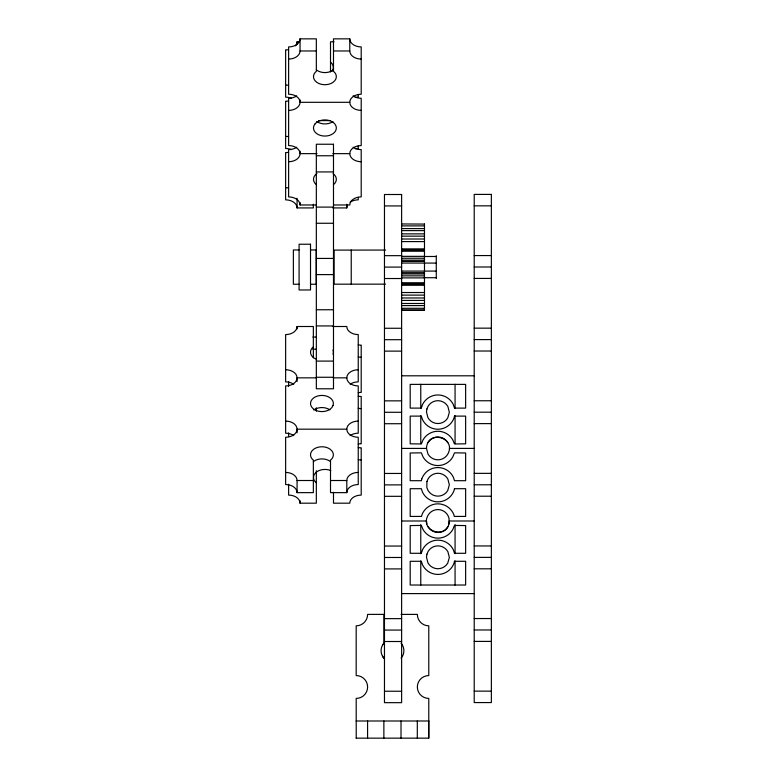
<?xml version="1.0" encoding="UTF-8"?>
<svg xmlns="http://www.w3.org/2000/svg" width="777" height="777" viewBox="0 0 777 777"><rect width="100%" height="100%" fill="white"/><g stroke="black" fill="none" stroke-linecap="round" stroke-linejoin="round"><path stroke-width="1.17" d="M448.96 523.96L449.067 518.482L448.038 515.685A11.432 11.432 0 0 0 428.253 514.898C418.531 531.429 448.572 540.627 449.349 520.998L474.213 520.998M426.486 448.407C427.068 429.322 456.857 437.305 447.814 454.118A11.432 11.432 0 0 1 428.02 454.118L426.486 448.407L401.622 448.407M382.517 645.095L383.906 643.23L383.906 614.393L367.618 614.393A11.432 11.432 0 0 1 356.187 625.825L356.187 675.563A11.432 11.432 0 0 1 367.618 686.994A11.432 11.432 0 0 1 356.187 698.426L356.225 738.15M383.906 643.259L382.653 644.861A11.432 11.432 0 0 0 382.653 656.526L384.498 658.877M401.058 658.129L402.311 656.526A11.432 11.432 0 0 0 402.311 644.861M313.354 346.901L311.965 348.222A11.432 8.081 0 0 0 316.336 359.227M313.354 461.693L313.753 461.324A11.432 8.081 0 0 1 329.914 461.179L330.507 461.713M333.488 69.775L332.896 70.299A11.432 8.081 0 0 1 316.734 70.163L316.336 69.794M333.488 184.567L334.741 183.43A11.432 8.081 0 0 0 334.877 175.349L333.09 173.66M300.048 38.85L316.336 38.85L316.336 71.387L315.083 72.514A11.432 8.081 0 0 0 314.947 80.604L316.734 82.284A11.432 8.081 0 0 0 332.896 82.43L334.741 80.769A11.432 8.081 0 0 0 334.877 72.688L333.488 71.367L333.488 38.85L349.776 38.85A11.432 8.081 0 0 0 361.208 46.931L361.208 94.221A11.432 8.081 0 0 0 349.776 102.311L300.048 102.311A11.432 8.081 0 0 0 288.617 94.221L288.617 46.931A11.432 8.081 0 0 0 300.048 38.85L300.048 50.971A11.432 8.081 0 0 1 288.617 59.062M295.532 45.843A11.432 8.081 0 0 0 297.067 41.803L299.398 41.803M334.003 41.803L330.507 41.803L330.507 71.94M300.048 50.971L316.336 50.971M333.488 50.971L349.776 50.971A11.432 8.081 0 0 0 361.208 59.062M318.628 120.6L330.06 120.6M317.026 153.642L300.048 153.642A11.432 8.081 0 0 0 288.617 145.561L288.617 98.271A11.432 8.081 0 0 0 296.697 95.901M332.799 153.642L349.776 153.642A11.432 8.081 0 0 0 361.208 161.723M316.336 155.759L333.488 155.759M316.336 171.931L333.488 171.931M296.697 147.232A11.432 8.081 0 0 1 288.617 149.602L288.617 196.892A11.432 8.081 0 0 1 300.048 204.973L316.336 204.973M333.488 204.973L349.776 204.973A11.432 8.081 0 0 1 361.208 196.892L361.208 149.602A11.432 8.081 0 0 1 353.127 147.232M384.469 205.934L401.622 205.934M474.213 205.837L491.365 205.837M316.336 207.1L333.488 207.1M288.597 152.273A11.432 8.081 0 0 1 285.635 152.554L285.635 199.844A11.432 8.081 0 0 1 297.067 207.925L313.354 207.925L313.354 204.293M332.838 207.925L346.795 207.925A11.432 8.081 0 0 1 347.193 205.837M316.336 223.261L333.488 223.261M401.622 223.951L424.485 224.077M401.622 225.893L424.485 225.893M401.622 228.603L424.485 228.603M401.622 230.614L424.485 230.614M401.622 233.867L424.485 233.867M401.622 236.15L424.485 236.15M401.622 239.015L424.485 239.015M401.622 241.598L424.485 241.598M401.622 248.883L424.485 248.883M299.087 249.951L293.366 249.951L293.366 284.246L299.087 284.246M310.518 249.951L316.229 249.951L316.229 284.246L310.518 284.246M385.538 250.068L334.091 250.097L334.091 284.178L385.538 284.149M401.622 250.165L424.485 250.165M401.622 250.388L424.485 250.388M401.622 251.214L424.485 251.214M474.213 255.565L491.365 255.565M384.469 255.662L401.622 255.662M401.622 256.352L424.485 256.352M424.145 256.488L436.266 256.488M401.622 258.236L424.485 258.236M316.336 258.43L333.488 258.43M401.622 260.149L424.485 260.149M401.622 261.412L424.485 261.412M401.622 263.044L436.266 263.092M384.469 267.094L401.622 267.094M474.213 266.997L491.365 266.997M401.622 271.086L436.266 271.095M401.622 272.678L424.485 272.678M401.622 273.941L424.485 273.941M316.336 274.602L333.488 274.602M401.622 275.854L424.485 275.854M424.145 277.71L436.266 277.71M401.622 277.884L424.485 277.884M474.213 278.428L491.365 278.428M384.469 278.525L401.622 278.525M401.622 282.935L424.485 282.935M401.622 283.401L424.485 283.401M401.622 283.702L424.485 283.702M401.622 283.935L424.485 283.935M401.622 285.266L424.485 285.266M401.622 292.531L424.485 292.531M401.622 295.114L424.485 295.114M401.622 297.97L424.485 297.97M401.622 300.427L424.485 300.427M401.622 303.477L424.485 303.477M401.622 305.575L424.485 305.575M401.622 308.294L424.485 308.294M316.336 309.761L333.488 309.761M401.622 310.12L424.485 310.12M401.622 310.246L424.485 310.246L424.485 223.951M316.336 325.932L333.488 325.932M293.716 384.256A11.432 8.081 0 0 0 285.635 381.886L285.635 334.596A11.432 8.081 0 0 0 297.067 326.505L313.354 326.505L313.354 357.828M332.838 326.505L346.795 326.505A11.432 8.081 0 0 0 358.236 334.596L358.236 381.886A11.432 8.081 0 0 0 350.145 384.256M474.213 328.156L491.365 328.156M384.469 328.263L401.622 328.263M312.849 337.063L316.336 337.063M474.213 339.588L491.365 339.588M384.469 339.695L401.622 339.695M312.849 349.184L316.336 349.184M384.469 351.126L401.622 351.126M474.213 351.019L491.365 351.019M316.336 361.091L333.488 361.091M401.622 375.806L474.213 375.806M316.336 377.263L333.488 377.263M316.472 377.845L297.067 377.845A11.432 8.081 0 0 1 285.635 385.926L285.635 433.216A11.432 8.081 0 0 1 293.716 435.586M333.459 377.845L346.795 377.845A11.432 8.081 0 0 1 358.236 369.755M384.469 400.854L401.622 400.854M474.213 400.757L491.365 400.757M474.213 412.189L491.365 412.189M384.469 412.286L401.622 412.286M474.213 423.62L491.365 423.62M384.469 423.718L401.622 423.718M346.795 429.176L297.067 429.176A11.432 8.081 0 0 1 285.635 437.257L285.635 484.547A11.432 8.081 0 0 1 297.067 492.637L313.354 492.637L313.354 460.101L312.101 458.964A11.432 8.081 0 0 1 311.965 450.883L313.753 449.193A11.432 8.081 0 0 1 329.914 449.057L331.76 450.718A11.432 8.081 0 0 1 331.905 458.799L330.507 460.12L330.507 492.637L346.795 492.637A11.432 8.081 0 0 1 358.236 484.547L358.236 437.257A11.432 8.081 0 0 1 346.795 429.176A11.432 8.081 0 0 1 358.236 421.085M449.349 448.407L474.213 448.407M474.213 473.348L491.365 473.348M384.469 473.455L401.622 473.455M285.635 472.426A11.432 8.081 0 0 1 297.067 480.507L313.354 480.507M330.507 480.507L346.795 480.507A11.432 8.081 0 0 1 358.236 472.426M474.213 484.78L491.365 484.78M384.469 484.887L401.622 484.887M384.469 496.318L401.622 496.318M474.213 496.212L491.365 496.212M288.617 484.188L288.617 495.095A11.432 8.081 0 0 1 300.048 503.185L316.336 503.185L316.336 470.668M401.622 520.998L426.534 520.998L426.874 523.96M384.469 546.046L401.622 546.046M474.213 545.949L491.365 545.949M474.213 557.381L491.365 557.381M384.469 557.478L401.622 557.478M474.213 568.813L491.365 568.813M384.469 568.91L401.622 568.91M401.622 593.599L474.213 593.599M401.058 614.393L417.346 614.393A11.432 11.432 0 0 0 428.778 625.825L428.778 675.563A11.432 11.432 0 0 0 417.346 686.994A11.432 11.432 0 0 0 428.778 698.426L428.778 738.15L356.148 738.15M474.213 618.541L491.365 618.541M384.469 618.638L401.622 618.638M384.469 630.069L401.622 630.069M474.213 629.972L491.365 629.972M474.213 641.404L491.365 641.404M384.469 641.511L401.622 641.511M384.469 691.239L401.622 691.239M474.213 691.132L491.365 691.132M356.148 720.998L428.826 720.998M330.507 62.209L331.76 63.345A11.432 8.081 0 0 1 331.905 71.426M316.336 184.586L314.947 183.265A11.432 8.081 0 0 1 316.929 173.524M316.336 482.789L314.947 481.468A11.432 8.081 0 0 1 316.929 471.726A11.432 8.081 0 0 1 330.749 470.561M401.058 643.23L402.457 645.095M382.517 656.293L384.304 658.682M455.069 384.275L455.069 408.479M455.069 415.734L455.069 443.56M455.069 524.63L455.069 553.671M455.069 560.926L455.069 585.13M436.266 255.662L436.266 278.525M428.739 720.998L428.739 738.15M420.765 384.275L420.765 408.479M420.765 415.734L420.765 443.56M420.765 524.63L420.765 553.671M420.765 560.926L420.765 585.13M417.307 720.998L417.307 738.15M401.019 720.998L401.019 738.15M383.867 720.998L383.867 738.15M367.579 720.998L367.579 738.15M358.236 94.755L358.236 97.174A11.432 8.081 0 0 0 355.274 97.455M358.236 146.086L358.236 148.514A11.432 8.081 0 0 0 355.274 148.786M358.236 197.416L358.236 199.844A11.432 8.081 0 0 0 350.145 202.214M351.233 250.068L351.233 284.178M349.776 38.85L349.776 50.971M346.795 204.293L346.795 207.925M346.795 480.507L346.795 492.637M333.488 492.268L333.488 503.185L349.776 503.185A11.432 8.081 0 0 1 361.208 495.095L361.208 447.805A11.432 8.081 0 0 1 358.246 447.533M316.336 407.818L316.336 411.218M300.048 99.883L300.048 102.311A11.432 8.081 0 0 1 288.617 110.392M300.048 151.214L300.048 153.642A11.432 8.081 0 0 1 288.617 161.723M300.048 202.544L300.048 204.973M300.048 500.757L300.048 503.185M297.067 41.803L297.067 44.231M297.067 198.222L297.067 207.925M297.067 326.505L297.067 328.933M297.067 381.478L297.067 377.845A11.432 8.081 0 0 0 285.635 369.755M297.067 432.808L297.067 429.176A11.432 8.081 0 0 0 285.635 421.085M297.067 480.507L297.067 492.637M288.617 381.517L288.617 386.373M288.617 432.847L288.617 436.489M288.597 49.611A11.432 8.081 0 0 1 285.635 49.883L285.635 97.174A11.432 8.081 0 0 1 291.356 98.261M288.597 100.942A11.432 8.081 0 0 1 285.635 101.224L285.635 148.514A11.432 8.081 0 0 1 291.356 149.592M285.635 85.052A11.432 8.081 0 0 1 288.597 85.324M285.635 136.383A11.432 8.081 0 0 1 288.597 136.655M285.635 187.713A11.432 8.081 0 0 1 288.597 187.995M332.945 349.99A11.432 8.081 0 0 1 333.012 354.176M350.145 435.586A11.432 8.081 0 0 1 358.236 433.216L358.236 385.926A11.432 8.081 0 0 1 346.795 377.845M313.753 409.984A11.432 8.081 0 0 1 329.914 409.848M353.127 95.901A11.432 8.081 0 0 0 361.208 98.271L361.208 145.561A11.432 8.081 0 0 0 349.776 153.642M361.208 110.392A11.432 8.081 0 0 1 349.776 102.311M332.896 121.63A11.432 8.081 0 0 1 316.734 121.494M358.246 396.202A11.432 8.081 0 0 0 361.208 396.474L361.208 443.764A11.432 8.081 0 0 0 358.246 444.036M361.208 408.605A11.432 8.081 0 0 1 358.246 408.323M358.246 392.706A11.432 8.081 0 0 1 361.208 392.434L361.208 345.143A11.432 8.081 0 0 1 358.246 344.862M361.208 357.265A11.432 8.081 0 0 1 358.246 356.993M361.208 459.935A11.432 8.081 0 0 1 358.246 459.654M447.814 526.719A11.432 11.432 0 0 1 428.02 526.719M428.02 442.686A11.432 11.432 0 0 1 447.814 442.686M426.913 409.003L426.486 411.956L427.942 417.686A11.432 11.432 0 0 0 447.746 417.958L449.349 412.257L447.892 406.526A11.432 11.432 0 0 0 428.098 406.264L426.913 409.003M426.913 481.594L426.835 487.509L427.942 490.287A11.432 11.432 0 0 0 447.746 490.549L449.349 484.858L447.892 479.118A11.432 11.432 0 0 0 428.098 478.855L426.913 481.594M426.913 554.195L426.486 557.148L427.942 562.878A11.432 11.432 0 0 0 447.746 563.14L449.349 557.449L447.892 551.709A11.432 11.432 0 0 0 428.098 551.447L426.913 554.195M421.717 406.488L421.387 408.11L410.198 408.11L410.198 384.382L465.637 384.382L465.637 408.11L454.506 408.11L453.35 404.623A17.152 17.152 0 0 0 421.717 406.488M421.717 479.088L421.387 480.701L410.198 480.701L410.198 452.981L421.357 452.845L423.067 456.983A17.152 17.152 0 0 0 452.768 456.983L454.487 452.845L465.637 452.981L465.637 480.701L454.506 480.701L453.35 477.214A17.152 17.152 0 0 0 421.717 479.088M421.717 551.68L421.387 553.292L410.198 553.292L410.198 525.573L421.357 525.437L423.067 529.574A17.152 17.152 0 0 0 452.768 529.574L454.487 525.437L465.637 525.573L465.637 553.292L454.506 553.292L453.35 549.815A17.152 17.152 0 0 0 421.717 551.68M454.458 416.113L454.118 417.725A17.152 17.152 0 0 1 422.494 419.59L421.328 416.113L410.198 416.113L410.198 443.832L421.357 443.968L423.067 439.831A17.152 17.152 0 0 1 452.768 439.831L454.487 443.968L465.637 443.832L465.637 416.113L454.458 416.113M454.458 488.704L454.118 490.316A17.152 17.152 0 0 1 422.494 492.191L421.328 488.704L410.198 488.704L410.198 516.423L421.542 516.423L422.144 514.267A17.152 17.152 0 0 1 453.836 514.607L454.302 516.423L465.637 516.423L465.637 488.704L454.458 488.704M454.458 561.295L454.118 562.917A17.152 17.152 0 0 1 422.494 564.782L421.328 561.295L410.198 561.295L410.198 585.023L465.637 585.023L465.637 561.295L454.458 561.295M333.012 405.507L331.905 407.469A11.432 8.081 0 0 1 312.101 407.634L310.926 405.691A11.432 8.081 0 0 1 321.795 395.425A11.432 8.081 0 0 1 333.012 405.507M315.083 123.844L313.908 125.787A11.432 8.081 0 0 0 324.776 136.062A11.432 8.081 0 0 0 335.985 125.981L334.877 124.019A11.432 8.081 0 0 0 315.083 123.844M333.488 144.24L316.336 144.24L316.336 388.782L333.488 388.782L333.488 144.24M491.365 194.405L474.213 194.405L474.213 702.573L491.365 702.573L491.365 194.405M401.622 194.503L384.469 194.503L384.469 702.67L401.622 702.67L401.622 194.503M310.518 244.231L299.087 244.231L299.087 289.967L310.518 289.967L310.518 244.231"/></g></svg>
